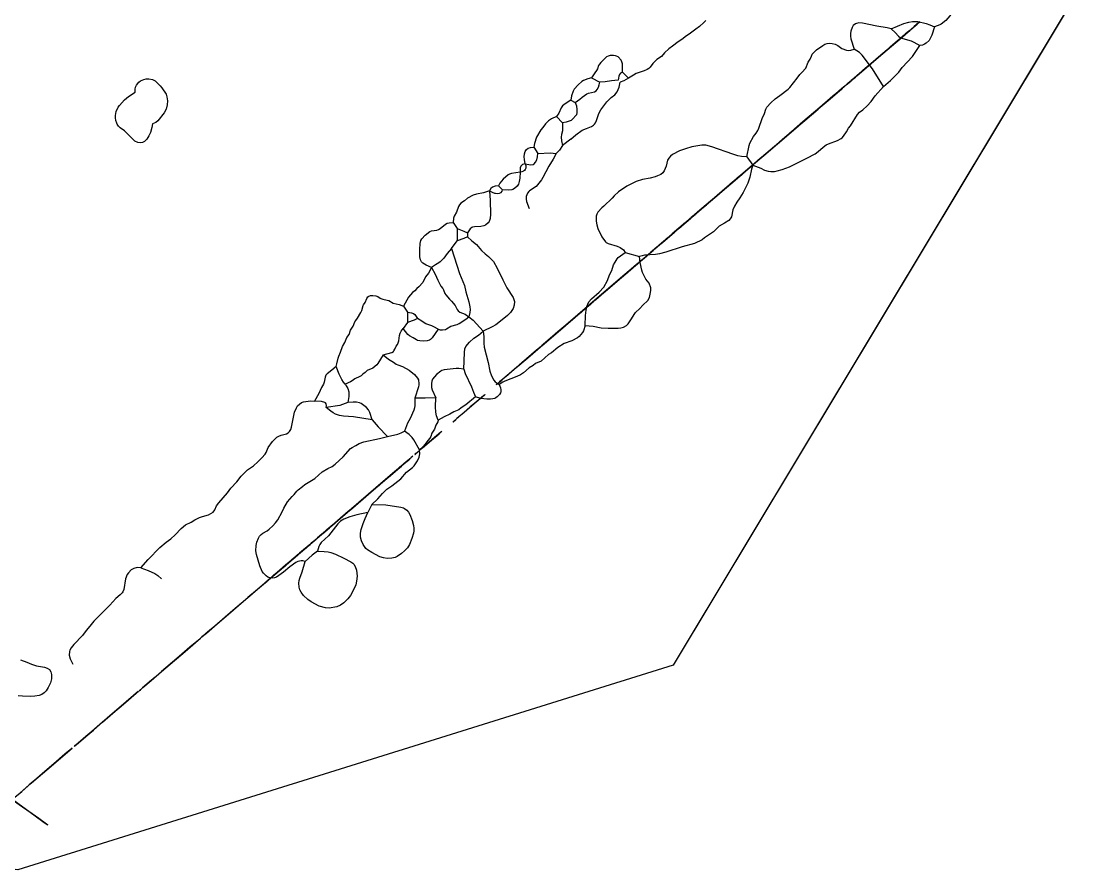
# Model space of a CAD drawing. Header units: metres. Extents: x 0.9 to 20.2, y 3 to 18.7.
# Drawn here: x 10.53 to 20.17, y 2.96 to 10.64 of the extents above; entities that cross this region are included whole.
import ezdxf

# ---------------------------------------------------------------- set-up
doc = ezdxf.new("R2010")
doc.units = ezdxf.units.M
doc.header["$MEASUREMENT"] = 0
doc.header["$XCLIPFRAME"] = 2
for name, color, linetype in [('B-Wand_Steine', 5, 'Continuous'), ('C-Wand_Steine', 5, 'Continuous'), ('Plan_Bild', 251, 'Continuous'), ('Plan_Steine', 5, 'Continuous')]:
    doc.layers.add(name, color=color, linetype=linetype)
picture_1 = doc.add_image_def('image1.jpg', size_in_pixel=(608, 517))

msp = doc.modelspace()

# ---------------------------------------------------------------- linework, layer by layer
at = {"layer": 'B-Wand_Steine', "extrusion": (-0.584431, -0.811443, -2.64902e-16), "elevation": -9.0192}
msp.add_lwpolyline([(6.7729, 0.0299), (6.7427, 0.1062), (6.6718, 0.1257), (6.5618, 0.1345), (6.4376, 0.1345), (6.3259, 0.1097), (6.1325, 0.0884), (6.0332, 0.0884), (6.0066, 0.0459), (6.0155, 0.0069), (6.0829, -0.0516), (6.1112, -0.0747), (6.1893, -0.0764), (6.2904, -0.0729), (6.3596, -0.0321), (6.4536, -0.0304), (6.576, -0.0587), (6.7177, -0.0948), (6.7658, -0.0499)], close=True, dxfattribs=at)
at = {"layer": 'C-Wand_Steine', "extrusion": (0.65081, -0.75924, -4.7566e-16), "elevation": 4.0711}
for points in [[(21.014, -0.0111), (21.0584, 0.0671), (21.0762, 0.1133), (21.0904, 0.163), (21.078, 0.1986), (21.0264, 0.2075), (20.918, 0.2004), (20.8344, 0.1879), (20.7864, 0.2004), (20.7438, 0.2234), (20.7029, 0.2252), (20.6282, 0.2341), (20.5091, 0.227), (20.4682, 0.2181), (20.4078, 0.227), (20.3669, 0.243), (20.3189, 0.2465), (20.2745, 0.2412), (20.2443, 0.2075), (20.2283, 0.124), (20.1892, 0.0778), (20.1607, 0.0494), (20.1501, 0.0138), (20.1696, -0.0182), (20.214, -0.0413), (20.2496, -0.075), (20.2976, -0.1088), (20.3385, -0.1212), (20.3403, -0.1638), (20.4238, -0.1727), (20.4825, -0.1532), (20.6513, -0.1354), (20.7527, -0.1141), (20.9126, -0.0928), (20.982, -0.0697)], [(20.9844, 0.3412), (20.973, 0.3779), (20.9413, 0.4196), (20.9186, 0.4512), (20.9047, 0.4816), (20.8857, 0.5031), (20.8515, 0.5132), (20.8161, 0.5119), (20.8034, 0.4955), (20.7984, 0.407), (20.7946, 0.3399), (20.7882, 0.3083), (20.7756, 0.2932), (20.8161, 0.278), (20.8692, 0.2653), (20.9198, 0.2691), (20.9489, 0.2856), (20.973, 0.3121)], [(20.8528, 0.6889), (20.8844, 0.737), (20.892, 0.8103), (20.8743, 0.8521), (20.8287, 0.8849), (20.7933, 0.9216), (20.7832, 0.9735), (20.7845, 1.0329), (20.7262, 1.0885), (20.6984, 1.1315), (20.6718, 1.1378), (20.6377, 1.1062), (20.6174, 1.0468), (20.5554, 0.981), (20.4947, 0.9115), (20.4631, 0.8407), (20.4694, 0.7471), (20.458, 0.603), (20.4441, 0.4575), (20.4201, 0.3513), (20.4239, 0.3222), (20.4403, 0.3058), (20.5036, 0.3071), (20.5706, 0.3096), (20.6326, 0.3071), (20.7098, 0.297), (20.7579, 0.2944), (20.7794, 0.321), (20.787, 0.4019), (20.7933, 0.4904), (20.811, 0.5347), (20.8249, 0.5802)], [(20.4249, 0.9087), (20.4005, 0.9743), (20.3733, 1.0534), (20.3411, 1.0842), (20.2498, 1.0996), (20.1919, 1.1202), (20.1172, 1.1755), (20.04, 1.1896), (19.986, 1.2218), (19.8664, 1.2282), (19.7609, 1.2398), (19.694, 1.2488), (19.584, 1.2488), (19.5415, 1.2218), (19.5261, 1.1974), (19.5094, 1.1867), (19.4489, 1.1867), (19.4206, 1.17), (19.3498, 1.1507), (19.2662, 1.1417), (19.2263, 1.0749), (19.1852, 0.9656), (19.1646, 0.9231), (19.1672, 0.8756), (19.2083, 0.8319), (19.2559, 0.783), (19.2829, 0.7213), (19.2791, 0.6673), (19.2611, 0.603), (19.2727, 0.5361), (19.2997, 0.4821), (19.3679, 0.4474), (19.4901, 0.4474), (19.5454, 0.4526), (19.584, 0.4847), (19.6483, 0.459), (19.7204, 0.4358), (19.8786, 0.441), (19.9566, 0.4703), (20.0299, 0.4896), (20.0943, 0.4561), (20.156, 0.4446), (20.2294, 0.4214), (20.2731, 0.3841), (20.2924, 0.3816), (20.3387, 0.433), (20.3503, 0.5076), (20.3529, 0.6194), (20.3567, 0.7017), (20.394, 0.7879), (20.4288, 0.8509)], [(20.2953, -0.1302), (20.2344, -0.0875), (20.1986, -0.0606), (20.183, -0.0449), (20.1298, -0.0284), (20.1046, -0.004), (20.0723, 0.016), (20.0349, 0.023), (19.9983, 0.0126), (19.9818, -0.0188), (19.9818, -0.0623), (19.9617, -0.1015), (19.9452, -0.1285), (19.9443, -0.1781), (19.994, -0.2042), (20.0776, -0.1998), (20.1655, -0.1972), (20.2509, -0.2007), (20.3101, -0.192), (20.3241, -0.1729)], [(19.1246, -0.1534), (19.0358, -0.0936), (18.8459, 0.1003), (18.8336, 0.1664), (18.8707, 0.2633), (18.8872, 0.3293), (18.9636, 0.4263), (19.1101, 0.4304), (19.2319, 0.4428), (19.3929, 0.4015), (19.6138, 0.4098), (19.8284, 0.385), (19.9502, 0.3768), (20.0266, 0.3231), (20.0802, 0.2221), (20.0555, 0.1272), (19.9007, -0.042), (19.6984, -0.1307), (19.461, -0.1513), (19.2567, -0.1596)], [(19.0849, 0.8383), (19.0756, 0.9305), (19.0694, 0.9513), (19.0479, 1.0158), (19.0151, 1.0364), (18.9689, 1.0333), (18.9494, 1.0117), (18.9187, 0.9994), (18.8694, 1.0169), (18.8212, 1.0261), (18.6761, 1.0302), (18.6135, 1.0087), (18.5438, 0.9851), (18.4843, 0.9646), (18.4186, 0.9769), (18.3663, 1.0159), (18.2993, 1.0856), (18.2183, 1.1184), (18.1403, 1.1296), (18.0921, 1.1327), (18.0675, 1.1614), (18.0255, 1.1881), (17.9762, 1.1573), (17.9332, 1.1153), (17.8993, 1.0763), (17.8788, 1.0456), (17.8768, 1.0179), (17.8932, 0.8713), (17.8911, 0.8068), (17.9106, 0.7688), (17.9414, 0.734), (17.9527, 0.7186), (17.9496, 0.6776), (17.9352, 0.6581), (17.9352, 0.6233), (17.9588, 0.5669), (17.9916, 0.5167), (18.0224, 0.4962), (18.0778, 0.4808), (18.166, 0.4788), (18.2142, 0.4685), (18.2398, 0.4726), (18.2819, 0.4829), (18.3291, 0.4726), (18.3721, 0.4583), (18.4111, 0.4613), (18.4562, 0.4767), (18.4829, 0.4941), (18.5111, 0.4854), (18.5286, 0.4669), (18.547, 0.4505), (18.5798, 0.4444), (18.6229, 0.4392), (18.6486, 0.4269), (18.6732, 0.4228), (18.7306, 0.4341), (18.8404, 0.5018), (18.9536, 0.5615), (19.0449, 0.6179), (19.0849, 0.6784)], [(18.9739, -0.0734), (18.9561, -0.0603), (18.9323, -0.0497), (18.9026, -0.0152), (18.8551, 0.0275), (18.8314, 0.0524), (18.7744, 0.037), (18.7423, 0.0085), (18.7447, -0.0568), (18.747, -0.1256), (18.7589, -0.16), (18.7874, -0.1838), (18.8623, -0.1933), (18.9501, -0.1945), (18.9822, -0.1743), (18.9917, -0.128)], [(18.4697, -0.1232), (18.31, -0.1052), (18.2546, -0.0743), (18.2417, 0.0016), (18.2559, 0.048), (18.3564, 0.0699), (18.3924, 0.1355), (18.4015, 0.187), (18.489, 0.1986), (18.5947, 0.1934), (18.6977, 0.1999), (18.7338, 0.1716), (18.7338, 0.0711), (18.7423, 0.0085), (18.6694, -0.0962), (18.5444, -0.1271)], [(17.8806, -0.0295), (17.8663, -0.007), (17.8888, 0.085), (17.8786, 0.1402), (17.7988, 0.1525), (17.76, 0.1893), (17.7849, 0.2712), (17.8323, 0.2945), (17.9175, 0.354), (17.94, 0.3974), (17.9866, 0.4335), (18.0871, 0.4552), (18.1876, 0.4568), (18.2502, 0.4295), (18.3644, 0.3668), (18.4005, 0.2937), (18.3941, 0.2271), (18.2896, 0.1363), (18.19, 0.0873), (18.1337, -0.0115), (18.0831, -0.0372), (18.0099, -0.0485), (17.9198, -0.0448)], [(17.7578, 0.689), (17.7457, 0.7511), (17.7285, 0.7872), (17.7371, 0.8321), (17.7371, 0.8717), (17.7319, 0.9045), (17.6854, 0.9286), (17.6077, 0.9924), (17.5387, 1.0286), (17.4887, 1.0476), (17.4421, 1.0993), (17.399, 1.1459), (17.3455, 1.1304), (17.2834, 1.077), (17.254, 1.0442), (17.1902, 1.0339), (17.1764, 1.0011), (17.1833, 0.9459), (17.1661, 0.889), (17.1626, 0.7873), (17.1816, 0.7459), (17.1954, 0.6614), (17.1988, 0.6114), (17.1833, 0.5769), (17.1833, 0.5442), (17.1885, 0.4959), (17.1919, 0.4666), (17.1988, 0.389), (17.1747, 0.3545), (17.1505, 0.3097), (17.1454, 0.2752), (17.1747, 0.2355), (17.1954, 0.2011), (17.2126, 0.1855), (17.2282, 0.1769), (17.2765, 0.1666), (17.3213, 0.1666), (17.3679, 0.1786), (17.43, 0.1907), (17.4801, 0.2217), (17.5128, 0.2424), (17.5629, 0.2407), (17.6095, 0.2217), (17.644, 0.2148), (17.6992, 0.2252), (17.725, 0.2442), (17.7526, 0.2631), (17.7682, 0.2959), (17.7837, 0.32), (17.8182, 0.3373), (17.8493, 0.3493), (17.8544, 0.3666), (17.8251, 0.4062), (17.813, 0.5097), (17.7906, 0.558), (17.7768, 0.6218)], [(16.6072, -0.0444), (16.6123, 0.0985), (16.6225, 0.1878), (16.6942, 0.2251), (16.8648, 0.2265), (16.9803, 0.232), (17.0692, 0.2299), (17.1189, 0.1967), (17.1585, 0.1865), (17.2282, 0.1769), (17.3232, 0.1125), (17.3985, 0.1329), (17.6422, 0.0793), (17.7328, 0.0704), (17.7482, 0.0245), (17.7303, -0.0508), (17.5223, -0.0482), (17.1572, -0.0457), (16.8713, -0.024), (16.7756, -0.0265), (16.6416, -0.0418)], [(17.0697, 0.4409), (17.034, 0.5495), (17.0518, 0.6045), (17.056, 0.6278), (17.0477, 0.6622), (17.0353, 0.7144), (17.0188, 0.7392), (16.9817, 0.7859), (16.9294, 0.8065), (16.8249, 0.8189), (16.7162, 0.8354), (16.6543, 0.8464), (16.6035, 0.8409), (16.5608, 0.8038), (16.5168, 0.7378), (16.5168, 0.713), (16.4921, 0.6636), (16.4302, 0.5866), (16.371, 0.5344), (16.3531, 0.511), (16.3531, 0.4423), (16.3669, 0.3997), (16.3449, 0.2677), (16.3133, 0.2251), (16.2775, 0.199), (16.261, 0.1495), (16.2789, 0.1151), (16.294, 0.1069), (16.3339, 0.1151), (16.3628, 0.1192), (16.3848, 0.0973), (16.4054, 0.0808), (16.4494, 0.0904), (16.5361, 0.0986), (16.5636, 0.1), (16.576, 0.1467), (16.587, 0.2072), (16.6942, 0.2251), (16.8648, 0.2265), (16.8992, 0.2526), (16.9803, 0.232), (17.0353, 0.2375), (17.0601, 0.2608), (17.0656, 0.3447), (17.0711, 0.39)], [(16.3409, -0.0178), (16.3697, 0.0091), (16.377, 0.0311), (16.3728, 0.0947), (16.3495, 0.1081), (16.3061, 0.091), (16.259, 0.0714), (16.1935, 0.0727), (16.1464, 0.0727), (16.114, 0.0727), (16.1033, 0.0641), (16.0801, 0.0415), (16.0593, 0.0103), (16.0391, -0.0294), (16.0519, -0.0655), (16.1052, -0.0912), (16.1559, -0.1095), (16.2557, -0.1181), (16.3334, -0.1108), (16.3299, -0.0405)], [(15.9042, -0.032), (15.9024, 0.0056), (15.8928, 0.0248), (15.8325, 0.0283), (15.7591, 0.0213), (15.7311, 0.0056), (15.6577, 0.0073), (15.6175, 0.0265), (15.5703, 0.0274), (15.5301, 0.0213), (15.5213, -0.0006), (15.5257, -0.025), (15.5589, -0.0416), (15.6315, -0.0573), (15.7783, -0.0556), (15.8727, -0.0503)], [(15.3891, 0.0503), (15.3909, 0.0829), (15.39, 0.1253), (15.3801, 0.1352), (15.3051, 0.1109), (15.2418, 0.0964), (15.1858, 0.0892), (15.156, 0.0765), (15.1243, 0.0693), (15.0999, 0.0693), (15.0683, 0.0666), (15.0719, 0.0251), (15.0864, -0.0066), (15.1243, -0.03), (15.1614, -0.0309), (15.212, -0.0129), (15.2698, -0.0075), (15.334, 0.0214), (15.3593, 0.0205)], [(14.957, 0.6961), (14.9761, 0.7702), (14.9785, 0.8993), (14.9833, 1.0356), (14.9976, 1.0715), (14.9665, 1.0834), (14.902, 1.0691), (14.7752, 1.0619), (14.7202, 1.0715), (14.6053, 1.1073), (14.5168, 1.1264), (14.402, 1.124), (14.3422, 1.1551), (14.2115, 1.1817), (14.1134, 1.1698), (14.032, 1.1602), (13.9555, 1.1769), (13.8837, 1.1817), (13.8239, 1.1698), (13.7641, 1.165), (13.6948, 1.1793), (13.6421, 1.1913), (13.5704, 1.1865), (13.5203, 1.1842), (13.4772, 1.1985), (13.4342, 1.2105), (13.372, 1.1865), (13.3457, 1.1268), (13.3385, 1.0335), (13.3218, 0.8327), (13.2931, 0.6702), (13.2954, 0.4837), (13.3218, 0.3235), (13.3289, 0.2231), (13.3218, 0.1729), (13.348, 0.1652), (13.3982, 0.1843), (13.4748, 0.1796), (13.5681, 0.1509), (13.6207, 0.1533), (13.6542, 0.1843), (13.6901, 0.1987), (13.7738, 0.1987), (13.8192, 0.1987), (13.8455, 0.2321), (13.891, 0.2465), (13.9269, 0.2345), (13.958, 0.2298), (14.0034, 0.2178), (13.9994, 0.1527), (14.0233, 0.1431), (14.0616, 0.1431), (14.1549, 0.1622), (14.2051, 0.1766), (14.2649, 0.1885), (14.3295, 0.1694), (14.3606, 0.167), (14.4252, 0.1742), (14.4515, 0.1479), (14.4539, 0.1216), (14.5161, 0.1288), (14.6333, 0.1527), (14.7338, 0.1837), (14.8247, 0.2005), (14.9084, 0.2507), (14.9491, 0.2865), (14.9706, 0.3678), (14.9881, 0.414), (14.9905, 0.4762), (14.9881, 0.5479), (14.9665, 0.6124)], [(15.0171, 0.1461), (15.0108, 0.1777), (14.9773, 0.1976), (14.9348, 0.1759), (14.9403, 0.1136), (14.943, 0.0224), (14.9475, -0.0246), (14.9529, -0.0851), (14.9818, -0.0851), (15.0108, -0.0661), (15.0352, -0.0327), (15.0424, 0.0043), (15.0451, 0.0612), (15.027, 0.0856), (15.0207, 0.11)], [(14.9312, -0.0363), (14.9249, -0.0065), (14.9113, 0.0215), (14.8878, 0.0233), (14.839, 0.0088), (14.7875, -0.0111), (14.7369, -0.0111), (14.6782, -0.0038), (14.6167, -0.0101), (14.6068, -0.039), (14.6249, -0.068), (14.6465, -0.0923), (14.6972, -0.1194), (14.7794, -0.1194), (14.8607, -0.1203), (14.915, -0.114), (14.9385, -0.0815)], [(14.4346, 0.1284), (14.4158, 0.1491), (14.3127, 0.1509), (14.2545, 0.1622), (14.1927, 0.1584), (14.1345, 0.1397), (14.067, 0.1266), (14.0201, 0.1209), (14.007, 0.0722), (14.0032, 0.0085), (13.9807, -0.0646), (13.9714, -0.1227), (13.9939, -0.149), (14.0501, -0.1433), (14.0632, -0.0777), (14.0895, -0.029), (14.1401, -0.014), (14.2283, -0.014), (14.2714, -0.014), (14.3352, -0.0009), (14.3764, -0.029), (14.3971, -0.0684), (14.4252, -0.0702), (14.4477, -0.0327), (14.4421, 0.031)], [(14.3709, -0.0815), (14.3654, -0.0613), (14.3516, -0.0383), (14.3249, -0.0209), (14.2955, -0.0255), (14.2744, -0.0347), (14.1843, -0.0383), (14.1292, -0.0383), (14.0924, -0.0466), (14.0732, -0.0705), (14.0686, -0.1146), (14.0676, -0.1467), (14.0906, -0.1743), (14.1154, -0.188), (14.1568, -0.1825), (14.1954, -0.1678), (14.2514, -0.1596), (14.3121, -0.1559), (14.3626, -0.1403)], [(13.9384, 0.014), (13.9384, 0.0702), (13.944, 0.1227), (13.9647, 0.1527), (13.9797, 0.1695), (13.959, 0.1976), (13.9084, 0.2089), (13.8559, 0.1939), (13.8052, 0.1733), (13.7077, 0.1789), (13.6665, 0.1714), (13.6177, 0.1377), (13.5708, 0.132), (13.5277, 0.1508), (13.4283, 0.1658), (13.3833, 0.1639), (13.342, 0.1414), (13.3233, 0.0796), (13.3308, -0.091), (13.342, -0.1191), (13.3795, -0.1322), (13.4395, -0.1378), (13.4714, -0.1397), (13.4958, -0.0498), (13.6552, -0.0573), (13.7584, -0.061), (13.8184, -0.0423), (13.8503, -0.0535), (13.869, -0.0929), (13.8859, -0.1229), (13.9234, -0.0647), (13.9328, -0.0329)], [(13.8559, -0.1435), (13.8503, -0.0929), (13.8334, -0.0722), (13.8071, -0.0685), (13.7565, -0.0704), (13.6965, -0.076), (13.6496, -0.076), (13.6027, -0.076), (13.5577, -0.0704), (13.5389, -0.0666), (13.5202, -0.0685), (13.5033, -0.091), (13.4939, -0.1303), (13.4939, -0.1791), (13.4939, -0.2241), (13.5221, -0.2428), (13.5671, -0.2428), (13.6683, -0.2391), (13.7227, -0.2297), (13.7715, -0.2334), (13.8071, -0.2072), (13.8427, -0.1716)], [(13.304, 0.1148), (13.2992, 0.1889), (13.2801, 0.2224), (13.1916, 0.2654), (13.0791, 0.2654), (13.0074, 0.2463), (12.95, 0.2463), (12.8997, 0.2606), (12.682, 0.2272), (12.6199, 0.1794), (12.5672, 0.1076), (12.5696, 0.0431), (12.584, -0.0621), (12.6151, -0.1147), (12.6797, -0.1458), (12.9069, -0.1673), (13.0552, -0.1721), (13.1007, -0.1577), (13.194, -0.1171), (13.2657, -0.0382), (13.2825, 0.0335)], [(12.5303, -0.1388), (12.5542, -0.1005), (12.5685, -0.0431), (12.559, 0.0334), (12.5303, 0.0979), (12.4872, 0.1648), (12.3867, 0.1959), (12.2887, 0.2007), (12.181, 0.2127), (12.0495, 0.2342), (11.9705, 0.2485), (11.9059, 0.2413), (11.8222, 0.2031), (11.7839, 0.1266), (11.7863, 0.0692), (11.7815, -0.0671), (11.7959, -0.1173), (11.827, -0.1507), (11.9227, -0.1555), (12.0471, -0.1746), (12.3293, -0.1794), (12.5135, -0.1794)], [(11.7469, 0.1339), (11.7158, 0.1578), (11.6249, 0.1865), (11.4599, 0.2199), (11.3116, 0.2534), (11.2159, 0.2701), (11.1441, 0.2558), (11.0532, 0.2271), (11.0102, 0.1602), (11.0054, 0.0789), (11.015, -0.0383), (11.0341, -0.0669), (11.1681, -0.0717), (11.235, -0.0861), (11.3427, -0.1052), (11.4671, -0.1076), (11.5962, -0.1243), (11.7469, -0.1387), (11.7733, -0.0837), (11.7709, -0.0263)], [(10.983, 0), (10.9806, 0.0645), (10.9711, 0.1339), (10.9591, 0.1984), (10.8969, 0.2175), (10.7653, 0.2367), (10.6577, 0.2582), (10.5596, 0.2558), (10.4711, 0.2462), (10.3252, 0.2582), (10.2415, 0.2367), (10.2032, 0.1865), (10.2056, 0.1052), (10.2199, 0), (10.2797, -0.0215), (10.3802, -0.055), (10.495, -0.0885), (10.5788, -0.0885), (10.7318, -0.0908), (10.8467, -0.0645), (10.9543, -0.0454)]]:
    msp.add_lwpolyline(points, close=True, dxfattribs=at)
msp.add_lwpolyline([(16.5636, 0.1), (16.4494, 0.0904), (16.4054, 0.0808), (16.394, 0.0168), (16.3608, -0.0291), (16.3685, -0.0814), (16.3927, -0.1005), (16.4719, -0.0814), (16.5523, -0.0571), (16.6072, -0.0444), (16.6123, 0.0985), (16.5893, 0.1125), (16.5636, 0.1)], dxfattribs=at)
at = {"layer": 'Plan_Bild'}
msp.add_lwpolyline([(0.8504, 9.4951), (4.6612, 15.6639), (11.4061, 18.7314), (16.6334, 16.8437), (20.1744, 11.0457), (16.431, 4.8095), (10.4955, 2.9555), (5.909, 3.5285)], close=True, dxfattribs=at)
at = {"layer": 'Plan_Steine'}
for p, q in [((15.9705, 10.1813), (16.0258, 10.1252)), ((15.6917, 10.1277), (15.7657, 10.09)), ((15.5045, 9.925), (15.5415, 9.9061)), ((15.3735, 9.7775), (15.4287, 9.7214)), ((15.4287, 9.7214), (15.4282, 9.6471)), ((15.5019, 9.5723), (15.4272, 9.5172)), ((15.1672, 9.5006), (15.2039, 9.4446)), ((17.097, 9.4117), (17.1521, 9.3371)), ((14.849, 9.1503), (14.8858, 9.1129)), ((14.4381, 8.8193), (14.4748, 8.7634)), ((14.4748, 8.7634), (14.474, 8.652)), ((14.5674, 8.7255), (14.5671, 8.6884)), ((14.4241, 8.5823), (14.474, 8.652)), ((15.9953, 8.5477), (16.1249, 8.5096)), ((13.9869, 8.0617), (14.0236, 8.0057)), ((14.0229, 7.9129), (13.9854, 7.8575)), ((14.0236, 8.0057), (14.0229, 7.9129)), ((13.7009, 6.2645), (13.6664, 6.1908))]:
    msp.add_line(p, q, dxfattribs=at)
for points in [[(18.9681, 10.8039), (18.9566, 10.7379), (18.9446, 10.7064), (18.9349, 10.6889), (18.8992, 10.6491), (18.8576, 10.615), (18.8432, 10.6074), (18.7976, 10.5895)], [(16.7255, 10.6492), (16.7077, 10.6303), (16.6679, 10.5939), (16.6345, 10.571), (16.5751, 10.5246), (16.5407, 10.5021), (16.5188, 10.4832), (16.4759, 10.4544), (16.4252, 10.4144), (16.3918, 10.3916), (16.3517, 10.354), (16.3229, 10.3222), (16.2824, 10.2944), (16.2669, 10.2809), (16.246, 10.2582), (16.2214, 10.2241), (16.2104, 10.2134), (16.1948, 10.2033), (16.1679, 10.1916), (16.1121, 10.1751), (16.0938, 10.1677), (16.071, 10.1517), (16.0258, 10.1252)], [(18.4044, 10.5721), (18.3691, 10.5829), (18.2731, 10.5973), (18.1451, 10.6251), (18.1118, 10.6266), (18.0901, 10.6222), (18.0797, 10.6177), (18.061, 10.6025), (18.0493, 10.584), (18.0378, 10.5521), (18.0346, 10.5294), (18.035, 10.5064), (18.0384, 10.4834), (18.0696, 10.3882)], [(18.4044, 10.5721), (18.5198, 10.621), (18.5636, 10.6343), (18.5983, 10.6401), (18.6448, 10.6378), (18.7202, 10.6215), (18.7551, 10.6096), (18.7976, 10.5895)], [(18.4044, 10.5721), (18.4396, 10.5399), (18.47, 10.5058), (18.4882, 10.4922), (18.5082, 10.4838), (18.5846, 10.4644), (18.6095, 10.4527), (18.6636, 10.4219)], [(18.7976, 10.5895), (18.7724, 10.5159), (18.7582, 10.4853), (18.7475, 10.4683), (18.721, 10.4436), (18.7065, 10.4328), (18.6888, 10.4261), (18.6636, 10.4219)], [(17.097, 9.4117), (17.1188, 9.5158), (17.1255, 9.5378), (17.1576, 9.597), (17.1811, 9.6264), (17.1953, 9.653), (17.2048, 9.674), (17.2369, 9.7606), (17.2572, 9.8043), (17.2702, 9.8452), (17.2787, 9.863), (17.313, 9.9033), (17.3529, 9.9392), (17.3953, 9.9674), (17.4722, 10.026), (17.487, 10.0406), (17.5536, 10.1246), (17.5766, 10.1579), (17.596, 10.1772), (17.63, 10.2177), (17.6526, 10.2691), (17.6716, 10.299), (17.6815, 10.3256), (17.6899, 10.3425), (17.7263, 10.3831), (17.7847, 10.4229), (17.8029, 10.4332), (17.8242, 10.4405), (17.8474, 10.443), (17.8704, 10.4412), (17.8961, 10.4336), (17.9213, 10.4219), (17.9587, 10.3944), (17.9985, 10.3793), (18.0182, 10.377), (18.0382, 10.3784), (18.0696, 10.3882)], [(18.3334, 10.0489), (18.3981, 10.1056), (18.4455, 10.1518), (18.472, 10.1808), (18.5046, 10.2235), (18.5978, 10.3211), (18.6636, 10.4219)], [(15.9705, 10.1813), (15.9718, 10.225), (15.9702, 10.2559), (15.9659, 10.2746), (15.9577, 10.289), (15.9307, 10.3177), (15.9165, 10.3264), (15.9075, 10.3293), (15.8884, 10.3321), (15.8591, 10.3309), (15.8407, 10.3261), (15.8267, 10.3175), (15.7927, 10.2869), (15.7764, 10.2662), (15.763, 10.2521), (15.7548, 10.2398), (15.7435, 10.2088), (15.7366, 10.1943), (15.7192, 10.1732), (15.6917, 10.1277)], [(18.3334, 10.0489), (18.2348, 10.2116), (18.1409, 10.3343), (18.1172, 10.3586), (18.0696, 10.3882)], [(15.9705, 10.1813), (15.9534, 10.1716), (15.9438, 10.1601), (15.9378, 10.1441), (15.9328, 10.1073)], [(15.5019, 9.5723), (15.5491, 9.6129), (15.6072, 9.6534), (15.6444, 9.6706), (15.6902, 9.6883), (15.708, 9.7), (15.7162, 9.7083), (15.7257, 9.7215), (15.7366, 9.7422), (15.7571, 9.8067), (15.7756, 9.8386), (15.8293, 9.9111), (15.869, 9.9494), (15.9006, 9.9741), (15.9225, 10.0012), (15.9401, 10.0432), (15.9513, 10.0886)], [(15.6917, 10.1277), (15.6586, 10.1209), (15.618, 10.1052), (15.6021, 10.0944), (15.5685, 10.0658), (15.5333, 10.0257), (15.5238, 10.0081), (15.5099, 9.9666), (15.5045, 9.925)], [(15.5415, 9.9061), (15.5859, 9.9342), (15.6055, 9.953), (15.6475, 9.985), (15.6634, 9.9912), (15.7169, 10.0025), (15.733, 10.0113), (15.743, 10.0229), (15.7534, 10.043), (15.7611, 10.0654), (15.7657, 10.09)], [(15.9328, 10.1073), (15.873, 10.1027), (15.8137, 10.0933), (15.7657, 10.09)], [(16.0258, 10.1252), (15.9833, 10.1008), (15.9513, 10.0886)], [(17.1521, 9.3371), (17.2223, 9.3091), (17.2573, 9.2927), (17.2894, 9.2836), (17.313, 9.2811), (17.3487, 9.2817), (17.372, 9.2853), (17.4176, 9.2982), (17.4834, 9.3228), (17.6411, 9.3999), (17.7158, 9.4403), (17.7435, 9.4617), (17.7881, 9.5003), (17.8163, 9.5209), (17.8368, 9.5314), (17.919, 9.5624), (17.9509, 9.5787), (17.9591, 9.585), (17.9723, 9.6005), (17.9984, 9.6385), (18.0186, 9.6717), (18.0366, 9.6937), (18.0977, 9.7969), (18.1167, 9.8172), (18.1471, 9.8403), (18.1865, 9.8764), (18.2236, 9.9153), (18.2603, 9.965), (18.3334, 10.0489)], [(15.5045, 9.925), (15.4507, 9.8932), (15.4267, 9.8744), (15.4156, 9.8573), (15.3932, 9.808), (15.3735, 9.7775)], [(15.5415, 9.9061), (15.5541, 9.8741), (15.5588, 9.8433), (15.5579, 9.8132), (15.5534, 9.7948), (15.5493, 9.7865), (15.5223, 9.7567), (15.5053, 9.7434), (15.4622, 9.7272), (15.4287, 9.7214)], [(15.3735, 9.7775), (15.3283, 9.7565), (15.301, 9.7378), (15.2753, 9.7125), (15.2508, 9.6789), (15.2321, 9.6574), (15.1937, 9.5902), (15.1746, 9.5348), (15.1672, 9.5006)], [(15.4282, 9.6471), (15.4177, 9.614), (15.4153, 9.5912), (15.4177, 9.5569), (15.4272, 9.5172)], [(15.0912, 9.3507), (15.0828, 9.388), (15.08, 9.4129), (15.0827, 9.4401), (15.0907, 9.4612), (15.1017, 9.4783), (15.1179, 9.4909), (15.137, 9.4971), (15.1672, 9.5006)], [(15.4272, 9.5172), (15.3995, 9.4742), (15.371, 9.4434)], [(17.097, 9.4117), (17.0491, 9.4157), (17.014, 9.4231), (16.9692, 9.4362), (16.7805, 9.5027), (16.7247, 9.5173), (16.6908, 9.5184), (16.5989, 9.5031), (16.5423, 9.4865), (16.487, 9.4665), (16.4247, 9.4337), (16.406, 9.4201), (16.3902, 9.402), (16.3796, 9.3814), (16.3656, 9.328), (16.349, 9.2865), (16.3359, 9.2681), (16.318, 9.2543), (16.2878, 9.2402), (16.266, 9.2325), (16.2207, 9.2201), (16.152, 9.2073), (16.0957, 9.1891), (16.0101, 9.1464), (15.9357, 9.0958), (15.8958, 9.0593), (15.8781, 9.04), (15.8032, 8.9675), (15.7834, 8.9505), (15.7482, 8.9115), (15.7394, 8.8944), (15.7334, 8.8749), (15.7313, 8.8531), (15.7331, 8.8314), (15.7379, 8.7979), (15.7483, 8.7638), (15.7837, 8.6894), (15.8157, 8.6444), (15.8233, 8.6375), (15.8416, 8.6276), (15.9237, 8.6028), (15.9515, 8.5916), (15.9789, 8.5696), (15.9953, 8.5477)], [(15.0912, 9.3507), (15.1216, 9.3431), (15.1418, 9.3412), (15.1619, 9.3449), (15.1711, 9.3498), (15.1848, 9.365), (15.1954, 9.3872), (15.2016, 9.4141), (15.2039, 9.4446)], [(15.371, 9.4434), (15.3447, 9.3908), (15.3047, 9.3286), (15.2501, 9.2244), (15.2368, 9.2038), (15.188, 9.1431), (15.1292, 9.1061), (15.1218, 9.0994), (15.1104, 9.0828), (15.0996, 9.0525), (15.0985, 9.0308), (15.1031, 9.0087), (15.1259, 8.944)], [(15.2039, 9.4446), (15.316, 9.4502), (15.371, 9.4434)], [(15.0433, 9.2737), (14.9666, 9.2624), (14.9482, 9.2572), (14.9345, 9.2506), (14.8894, 9.2112), (14.8602, 9.176), (14.849, 9.1503)], [(15.0433, 9.2737), (15.0405, 9.2213), (15.0361, 9.1888), (15.0291, 9.1662), (15.0162, 9.1487), (14.9923, 9.1263), (14.978, 9.1183), (14.9691, 9.1156), (14.9395, 9.1121), (14.8858, 9.1129)], [(15.0912, 9.3507), (15.067, 9.3431), (15.0597, 9.3389), (15.0495, 9.3277), (15.0442, 9.3128), (15.043, 9.3034), (15.0433, 9.2737)], [(15.0912, 9.3507), (15.0948, 9.335), (15.0965, 9.3193), (15.0959, 9.3114), (15.091, 9.2981), (15.0828, 9.2888), (15.0757, 9.284), (15.06, 9.2778), (15.0433, 9.2737)], [(17.1521, 9.3371), (17.1402, 9.3025), (17.1255, 9.2288), (17.1062, 9.1731), (17.0634, 9.0888), (17.0343, 9.0415), (17.0052, 9.0032), (16.9845, 8.965), (16.9715, 8.933), (16.9569, 8.8694), (16.9473, 8.851), (16.9326, 8.837), (16.8961, 8.8119), (16.8475, 8.7842), (16.8299, 8.7693), (16.8087, 8.746), (16.7937, 8.7327), (16.7134, 8.6806), (16.6915, 8.6626), (16.6231, 8.6265), (16.5104, 8.597), (16.3646, 8.5499), (16.3076, 8.5344), (16.2711, 8.5292), (16.1715, 8.5225), (16.1478, 8.5175), (16.1249, 8.5096)], [(14.7666, 9.1056), (14.7124, 9.0867), (14.6491, 9.0745), (14.62, 9.0653), (14.5663, 9.0373), (14.5393, 9.0145), (14.5083, 8.992), (14.4955, 8.9786), (14.4851, 8.9631), (14.4672, 8.9126), (14.4463, 8.8747), (14.442, 8.8574), (14.4381, 8.8193)], [(14.7666, 9.1056), (14.7733, 9.0176), (14.7748, 8.8949), (14.7719, 8.8534), (14.7669, 8.835), (14.7626, 8.8268), (14.7534, 8.8161), (14.7298, 8.7942), (14.7161, 8.7866), (14.6896, 8.7816), (14.6323, 8.7785), (14.6143, 8.7747), (14.606, 8.7715), (14.5929, 8.7618), (14.5674, 8.7255)], [(14.849, 9.1503), (14.819, 9.1472), (14.7935, 9.1392), (14.7796, 9.1273), (14.7666, 9.1056)], [(14.7666, 9.1056), (14.7924, 9.0928), (14.8115, 9.0852), (14.8213, 9.0825), (14.8405, 9.0805), (14.8583, 9.083), (14.8731, 9.0909), (14.8811, 9.1015), (14.8858, 9.1129)], [(14.2419, 8.41), (14.1938, 8.4325), (14.1627, 8.4508), (14.1512, 8.4614), (14.1422, 8.4786), (14.1368, 8.5083), (14.1359, 8.5731), (14.1392, 8.6265), (14.1461, 8.6549), (14.1545, 8.6688), (14.1847, 8.7031), (14.2261, 8.7356), (14.2426, 8.742), (14.289, 8.7499), (14.3064, 8.7547), (14.3196, 8.7625), (14.3698, 8.8036), (14.383, 8.8112), (14.4001, 8.8158), (14.4381, 8.8193)], [(14.5671, 8.6884), (14.5345, 8.6738), (14.474, 8.652)], [(14.4748, 8.7634), (14.535, 8.7406), (14.5674, 8.7255)], [(14.5671, 8.6884), (14.6071, 8.6523), (14.6476, 8.6199), (14.6946, 8.5632), (14.7263, 8.5345), (14.7588, 8.511), (14.8033, 8.4637), (14.8369, 8.4054), (14.8868, 8.2993), (14.9245, 8.2253), (14.9797, 8.1379), (14.9871, 8.1207), (14.9918, 8.1013), (14.9904, 8.0688), (14.9803, 8.0379), (14.9579, 8.0042), (14.9291, 7.9743), (14.8973, 7.9474), (14.8229, 7.8914), (14.7907, 7.8727), (14.7091, 7.8335)], [(14.4241, 8.5823), (14.383, 8.5372), (14.3526, 8.496), (14.3186, 8.4627), (14.3077, 8.4536), (14.2773, 8.4348), (14.2419, 8.41)], [(14.4241, 8.5823), (14.496, 8.3571), (14.5391, 8.247), (14.5532, 8.1898), (14.5797, 8.1003), (14.5893, 8.0549), (14.5909, 8.0294), (14.5886, 8.0039), (14.5802, 7.9644)], [(15.6331, 7.8859), (15.636, 7.9762), (15.6407, 8.0248), (15.6492, 8.0585), (15.6673, 8.1002), (15.6892, 8.1271), (15.761, 8.1872), (15.8028, 8.2316), (15.8364, 8.292), (15.853, 8.3441), (15.8746, 8.3819), (15.891, 8.4338), (15.9041, 8.4588), (15.9221, 8.4878), (15.9318, 8.4999), (15.9953, 8.5477)], [(15.6331, 7.8859), (15.7048, 7.8786), (15.7766, 7.8651), (15.841, 7.8604), (15.9312, 7.8608), (15.9557, 7.8642), (15.9787, 7.8712), (16.0079, 7.8857), (16.0234, 7.8998), (16.054, 7.9453), (16.0757, 7.9841), (16.0897, 8.0026), (16.129, 8.038), (16.1561, 8.0693), (16.2015, 8.1124), (16.2141, 8.1375), (16.2257, 8.1828), (16.2283, 8.2055), (16.2262, 8.2275), (16.2116, 8.2675), (16.1838, 8.3056), (16.1521, 8.3647), (16.1454, 8.3867), (16.1309, 8.4563), (16.1249, 8.5096)], [(14.2419, 8.41), (14.2131, 8.358), (14.1866, 8.3271), (14.163, 8.2751), (14.1283, 8.2361), (14.1084, 8.2194), (14.0909, 8.1999), (14.0703, 8.1826), (14.0346, 8.143), (13.9869, 8.0617)], [(14.2419, 8.41), (14.2755, 8.3493), (14.298, 8.295), (14.3272, 8.2418), (14.344, 8.2198), (14.3517, 8.2069), (14.3637, 8.1748), (14.3703, 8.1625), (14.4043, 8.1226), (14.4235, 8.105), (14.4571, 8.0653), (14.4738, 8.0301), (14.4831, 8.0168), (14.4969, 8.0073), (14.5475, 7.9865), (14.5802, 7.9644)], [(13.3782, 7.5133), (13.3846, 7.5376), (13.395, 7.5891), (13.4018, 7.6081), (13.4179, 7.643), (13.4344, 7.6955), (13.4576, 7.7312), (13.4688, 7.7623), (13.4757, 7.7767), (13.4953, 7.8047), (13.5095, 7.8435), (13.5328, 7.8784), (13.5476, 7.917), (13.5556, 7.9294), (13.573, 7.9509), (13.6024, 8.0038), (13.6096, 8.0215), (13.6221, 8.0653), (13.6256, 8.0728), (13.6406, 8.0947), (13.6552, 8.1309), (13.6652, 8.1446), (13.6729, 8.1499), (13.6907, 8.1557), (13.7098, 8.1572), (13.7383, 8.1537), (13.755, 8.1473), (13.7765, 8.132), (13.7841, 8.1283), (13.8014, 8.123), (13.839, 8.1157), (13.8566, 8.1107), (13.8939, 8.0884), (13.9475, 8.0741), (13.9869, 8.0617)], [(14.116, 7.9493), (14.0834, 7.9347), (14.0229, 7.9129)], [(14.0236, 8.0057), (14.0607, 8.0008), (14.0775, 7.9949), (14.0905, 7.9852), (14.116, 7.9493)], [(14.3029, 7.8511), (14.2641, 7.8736), (14.2447, 7.8829), (14.1896, 7.901), (14.1766, 7.9089), (14.1548, 7.9259), (14.116, 7.9493)], [(14.3029, 7.8511), (14.3209, 7.8471), (14.3399, 7.8457), (14.3674, 7.8503), (14.3771, 7.8547), (14.416, 7.88), (14.4749, 7.8955), (14.4933, 7.903), (14.5517, 7.942), (14.5802, 7.9644)], [(14.5802, 7.9644), (14.6174, 7.9328), (14.7091, 7.8335)], [(13.8031, 7.62), (13.8813, 7.6401), (13.8961, 7.649), (13.9018, 7.6554), (13.9098, 7.6695), (13.9222, 7.6979), (13.933, 7.7141), (13.9399, 7.7281), (13.9446, 7.746), (13.953, 7.7957), (13.9592, 7.8156), (13.9683, 7.8331), (13.9854, 7.8575)], [(14.3029, 7.8511), (14.2471, 7.7725), (14.2329, 7.7573), (14.2236, 7.7517), (14.2028, 7.7452), (14.1693, 7.7423), (14.1358, 7.7449), (14.1152, 7.75), (14.1061, 7.7541), (14.0761, 7.7736), (14.0414, 7.7901), (14.0264, 7.8032), (13.9854, 7.8575)], [(14.535, 7.4897), (14.54, 7.6408), (14.5448, 7.6745), (14.5525, 7.6937), (14.5862, 7.7341), (14.6261, 7.7697), (14.6679, 7.7983), (14.7091, 7.8335)], [(14.7091, 7.8335), (14.7165, 7.7831), (14.715, 7.7255), (14.718, 7.6875), (14.7536, 7.5506), (14.7708, 7.4729), (14.7851, 7.4281), (14.8056, 7.3885), (14.8195, 7.3737), (14.8539, 7.3498)], [(15.6331, 7.8859), (15.6173, 7.8382), (15.6082, 7.8203), (15.5773, 7.7861), (15.5622, 7.7739), (15.5121, 7.747), (15.4444, 7.7231), (15.3866, 7.685), (15.3275, 7.6384), (15.3019, 7.6212), (15.2335, 7.5631), (15.1827, 7.5398), (15.1609, 7.5229), (15.1266, 7.5006), (15.0742, 7.4578), (15.0465, 7.4377), (15.0155, 7.4227), (14.9058, 7.3817), (14.8867, 7.3721), (14.8539, 7.3498)], [(13.8031, 7.62), (13.7555, 7.5409), (13.7461, 7.53), (13.7115, 7.4987), (13.6599, 7.4769), (13.6404, 7.4596), (13.6194, 7.444), (13.6053, 7.4305), (13.5933, 7.4223), (13.548, 7.4035), (13.5241, 7.384), (13.5075, 7.3743), (13.4584, 7.3546)], [(13.8031, 7.62), (13.8526, 7.5794), (13.8982, 7.5518), (13.9206, 7.5352), (13.936, 7.5283), (13.9798, 7.5145), (14.0408, 7.4817), (14.0866, 7.4417), (14.1155, 7.407), (14.1228, 7.3934), (14.1252, 7.385), (14.1271, 7.3669), (14.126, 7.348), (14.1224, 7.3307), (14.09, 7.2283)], [(13.3782, 7.5133), (13.3389, 7.4799), (13.2962, 7.4478), (13.2859, 7.434), (13.2795, 7.4167), (13.2701, 7.3714), (13.264, 7.3552), (13.2448, 7.3247), (13.2205, 7.2684), (13.183, 7.2009)], [(13.4584, 7.3546), (13.4436, 7.3731), (13.4298, 7.395), (13.4055, 7.4457), (13.3782, 7.5133)], [(14.535, 7.4897), (14.489, 7.4949), (14.4661, 7.4956), (14.3567, 7.4826), (14.3364, 7.4772), (14.3274, 7.473), (14.2857, 7.4404), (14.2519, 7.4), (14.2446, 7.3808), (14.2416, 7.3591), (14.2431, 7.3246), (14.2482, 7.3015), (14.2799, 7.2297)], [(14.535, 7.4897), (14.5475, 7.449), (14.6042, 7.3294), (14.6209, 7.2823), (14.639, 7.2381)], [(13.4584, 7.3546), (13.4751, 7.3305), (13.4845, 7.3135), (13.493, 7.2841), (13.4943, 7.2631), (13.4929, 7.2412), (13.4836, 7.1864)], [(14.8539, 7.3498), (14.8663, 7.3199), (14.8689, 7.3014), (14.868, 7.2834), (14.8659, 7.2749), (14.8584, 7.2609), (14.8361, 7.2381), (14.8249, 7.229), (14.8165, 7.2249), (14.7974, 7.2202), (14.7761, 7.2185), (14.744, 7.2189), (14.6885, 7.2252), (14.639, 7.2381)], [(14.639, 7.2381), (14.5515, 7.1659), (14.5097, 7.139), (14.4887, 7.1219), (14.4741, 7.115), (14.4433, 7.1042), (14.4078, 7.0805), (14.3577, 7.0573), (14.3028, 7.0269)], [(11.6092, 5.6904), (11.675, 5.765), (11.783, 5.8727), (11.838, 5.9223), (11.8812, 5.953), (11.9209, 5.9893), (11.9755, 6.045), (12.0155, 6.0789), (12.0666, 6.1023), (12.0972, 6.1234), (12.1404, 6.1452), (12.1685, 6.1562), (12.2228, 6.1707), (12.2437, 6.1812), (12.2631, 6.1956), (12.2784, 6.2157), (12.2954, 6.251), (12.3146, 6.2794), (12.3937, 6.3684), (12.4246, 6.4103), (12.4802, 6.4699), (12.5183, 6.5205), (12.5509, 6.5543), (12.5769, 6.578), (12.6285, 6.6153), (12.6689, 6.6512), (12.7059, 6.6877), (12.7342, 6.7206), (12.7443, 6.7355), (12.763, 6.7789), (12.8025, 6.8345), (12.8166, 6.8506), (12.8413, 6.8722), (12.8596, 6.8841), (12.879, 6.8923), (12.9274, 6.905), (12.9446, 6.9139), (12.9558, 6.9248), (12.9681, 6.9437), (12.9753, 6.9645), (13.0018, 7.1003), (13.0179, 7.1407), (13.0297, 7.1564), (13.0634, 7.1863), (13.0821, 7.1941), (13.1469, 7.204), (13.183, 7.2009)], [(13.2888, 7.1435), (13.2917, 7.159), (13.2889, 7.1757), (13.2821, 7.1843), (13.2747, 7.1891), (13.2448, 7.1971), (13.183, 7.2009)], [(13.4836, 7.1864), (13.4111, 7.1619), (13.2888, 7.1435)], [(13.7055, 7.0293), (13.5365, 7.057), (13.4455, 7.0644), (13.4075, 7.0709), (13.3737, 7.0828), (13.3503, 7.0939), (13.3289, 7.1086), (13.2888, 7.1435)], [(13.7055, 7.0293), (13.6817, 7.0972), (13.67, 7.1214), (13.6516, 7.143), (13.605, 7.1781), (13.5905, 7.1857), (13.5621, 7.1912), (13.5309, 7.1913), (13.4836, 7.1864)], [(14.09, 7.2283), (14.0912, 7.1919), (14.0904, 7.1592), (14.0879, 7.138), (14.0828, 7.1175), (14.0471, 7.0428), (14.0236, 7.0002), (13.9969, 6.9293)], [(14.2799, 7.2297), (14.1832, 7.2257), (14.09, 7.2283)], [(14.3028, 7.0269), (14.2878, 7.0656), (14.2797, 7.101), (14.277, 7.1479), (14.2799, 7.2297)], [(13.7055, 7.0293), (13.7585, 6.9673), (13.8445, 6.8801)], [(14.3028, 7.0269), (14.2991, 7.0119), (14.2822, 6.9836), (14.2689, 6.9452), (14.2459, 6.91), (14.2346, 6.879), (14.2274, 6.8644), (14.2097, 6.8437), (14.185, 6.8095), (14.164, 6.7874), (14.133, 6.7581)], [(13.097, 5.7482), (13.0771, 5.7532), (13.0622, 5.7537), (13.0321, 5.7467), (13.0143, 5.7388), (12.9585, 5.6991), (12.9003, 5.6508), (12.8372, 5.6057), (12.8192, 5.5992), (12.7988, 5.5959), (12.7784, 5.5991), (12.7605, 5.6056), (12.745, 5.6166), (12.7207, 5.6418), (12.7091, 5.6576), (12.6878, 5.7079), (12.657, 5.8094), (12.6521, 5.8448), (12.6532, 5.8927), (12.6599, 5.9238), (12.6742, 5.9596), (12.6854, 5.9776), (12.6986, 5.9918), (12.7137, 6.0035), (12.7522, 6.0258), (12.7708, 6.0392), (12.8061, 6.0704), (12.8304, 6.0964), (12.8508, 6.1247), (12.8897, 6.1986), (12.9038, 6.2296), (12.9378, 6.2875), (12.9796, 6.3357), (12.9989, 6.3547), (13.022, 6.3848), (13.0345, 6.3976), (13.0728, 6.4259), (13.0944, 6.4445), (13.1837, 6.4997), (13.2522, 6.5593), (13.3019, 6.5883), (13.3409, 6.6082), (13.3702, 6.6285), (13.4067, 6.6611), (13.4413, 6.6959), (13.5067, 6.7709), (13.5233, 6.781), (13.5571, 6.7968), (13.5877, 6.8171), (13.6282, 6.8325), (13.7703, 6.8621), (13.8445, 6.8801)], [(13.8445, 6.8801), (13.937, 6.902), (13.9676, 6.9143), (13.9969, 6.9293)], [(14.133, 6.7581), (14.0805, 6.8504), (14.066, 6.8704), (14.04, 6.8968), (13.9969, 6.9293)], [(13.7009, 6.2645), (13.7563, 6.3163), (13.7971, 6.363), (13.8378, 6.4015), (13.8814, 6.4323), (13.9629, 6.496), (14.0155, 6.5551), (14.0684, 6.5985), (14.0832, 6.6132), (14.1153, 6.659), (14.1313, 6.6911), (14.1362, 6.7213), (14.133, 6.7581)], [(13.6664, 6.1908), (13.5668, 6.1713), (13.5025, 6.1531), (13.4479, 6.1319), (13.4176, 6.1129), (13.3921, 6.088), (13.3083, 5.981), (13.2423, 5.9201), (13.231, 5.9028), (13.2217, 5.883), (13.2091, 5.8401)], [(13.7009, 6.2645), (13.8284, 6.261), (13.9648, 6.2408), (13.987, 6.2334), (13.9981, 6.2274), (14.0177, 6.2122), (14.0341, 6.1937), (14.0462, 6.173), (14.0668, 6.1186), (14.0783, 6.0729), (14.0809, 6.0496), (14.0806, 6.026), (14.0774, 6.0027), (14.0647, 5.9572), (14.043, 5.9024), (14.0236, 5.8713), (13.9984, 5.8437), (13.9706, 5.8211), (13.9305, 5.7939), (13.9131, 5.7845), (13.8829, 5.777), (13.8399, 5.7733), (13.807, 5.7794), (13.7747, 5.7911), (13.7016, 5.8277), (13.6632, 5.8523), (13.6467, 5.8655), (13.6224, 5.9009), (13.6068, 5.9332), (13.6002, 5.9678), (13.6001, 6.0034), (13.6054, 6.0387), (13.622, 6.0922), (13.6402, 6.1363), (13.6664, 6.1908)], [(13.2091, 5.8401), (13.2702, 5.8387), (13.3059, 5.8347), (13.3294, 5.8289), (13.3736, 5.8137), (13.4484, 5.778), (13.51, 5.7444), (13.5291, 5.731), (13.5377, 5.7225), (13.5516, 5.7025), (13.5621, 5.6701), (13.5684, 5.6147), (13.5629, 5.57), (13.5559, 5.5362), (13.5476, 5.5137), (13.5089, 5.4396), (13.485, 5.4098), (13.4482, 5.3738), (13.4173, 5.3515), (13.3836, 5.3381), (13.3153, 5.3257), (13.2811, 5.3271), (13.2258, 5.3442), (13.152, 5.3823), (13.1211, 5.4045), (13.084, 5.4399), (13.0602, 5.4697), (13.0483, 5.4921), (13.0421, 5.5153), (13.0402, 5.5508), (13.0425, 5.5743), (13.0479, 5.5971), (13.0699, 5.6524), (13.097, 5.7482)], [(13.2091, 5.8401), (13.1615, 5.8043), (13.097, 5.7482)], [(11.6092, 5.6904), (11.5775, 5.6919), (11.5475, 5.6845), (11.5224, 5.6704), (11.4968, 5.6454), (11.4853, 5.6294), (11.4699, 5.5889), (11.4559, 5.4947), (11.4479, 5.4729), (11.4418, 5.4631), (11.423, 5.4439), (11.382, 5.413), (11.3279, 5.352), (11.184, 5.2071), (11.1588, 5.1778), (11.1341, 5.1429), (11.1148, 5.1211), (11.0825, 5.0777), (11.0025, 4.9955), (10.9784, 4.9663), (10.9666, 4.9442), (10.9631, 4.9329), (10.9608, 4.8982), (10.9694, 4.8643), (10.9924, 4.8175)], [(11.6092, 5.6904), (11.6752, 5.6666), (11.7374, 5.6383), (11.7638, 5.6198), (11.7965, 5.591)], [(10.5201, 4.8556), (10.5761, 4.8362), (10.6205, 4.8165), (10.6646, 4.8024), (10.7377, 4.7889), (10.761, 4.7819), (10.7813, 4.7684), (10.7951, 4.7476), (10.8015, 4.7232), (10.8015, 4.6847), (10.7914, 4.6474), (10.7701, 4.6055), (10.751, 4.5757), (10.7337, 4.5578), (10.7133, 4.5431), (10.6892, 4.5328), (10.6495, 4.5262), (10.6086, 4.5247), (10.5395, 4.5264), (10.499, 4.5302)]]:
    msp.add_lwpolyline(points, dxfattribs=at)
msp.add_lwpolyline([(11.7163, 9.7123), (11.7097, 9.6777), (11.6957, 9.6324), (11.6829, 9.6044), (11.6635, 9.5722), (11.6502, 9.5566), (11.6417, 9.5507), (11.6234, 9.5431), (11.6026, 9.5397), (11.5822, 9.5433), (11.5565, 9.5552), (11.4621, 9.6471), (11.4227, 9.6767), (11.4084, 9.6916), (11.3961, 9.7089), (11.3912, 9.7185), (11.3842, 9.7413), (11.3815, 9.7649), (11.3816, 9.7885), (11.3874, 9.8229), (11.4045, 9.8634), (11.4162, 9.8795), (11.4624, 9.9308), (11.4984, 9.9592), (11.5574, 10.0003), (11.5574, 10.0251), (11.5607, 10.0445), (11.5689, 10.0616), (11.5913, 10.0889), (11.6069, 10.1014), (11.6359, 10.114), (11.6585, 10.1193), (11.6817, 10.12), (11.7164, 10.1125), (11.7386, 10.1002), (11.7583, 10.0844), (11.7847, 10.0576), (11.8001, 10.0386), (11.8384, 9.9794), (11.8458, 9.9577), (11.8498, 9.9212), (11.8479, 9.8827), (11.8385, 9.8449), (11.8194, 9.8124), (11.7625, 9.7389), (11.7449, 9.7247)], close=True, dxfattribs=at)

# ---------------------------------------------------------------- pictures from other files: only their frames are drawn
at = {"layer": 'Plan_Bild'}
image = msp.add_image(picture_1, insert=(0, 0), size_in_units=(22.6334, 19.2458), dxfattribs=dict(at, fade=50))
image.set_boundary_path([(22.344, 261.4333), (124.7146, 95.7207), (305.902, 13.317), (446.322, 64.027), (541.4454, 219.779), (440.8864, 387.3024), (281.4416, 437.107), (158.2343, 421.7127), (22.344, 261.4333)])

doc.saveas('drawing.dxf')
